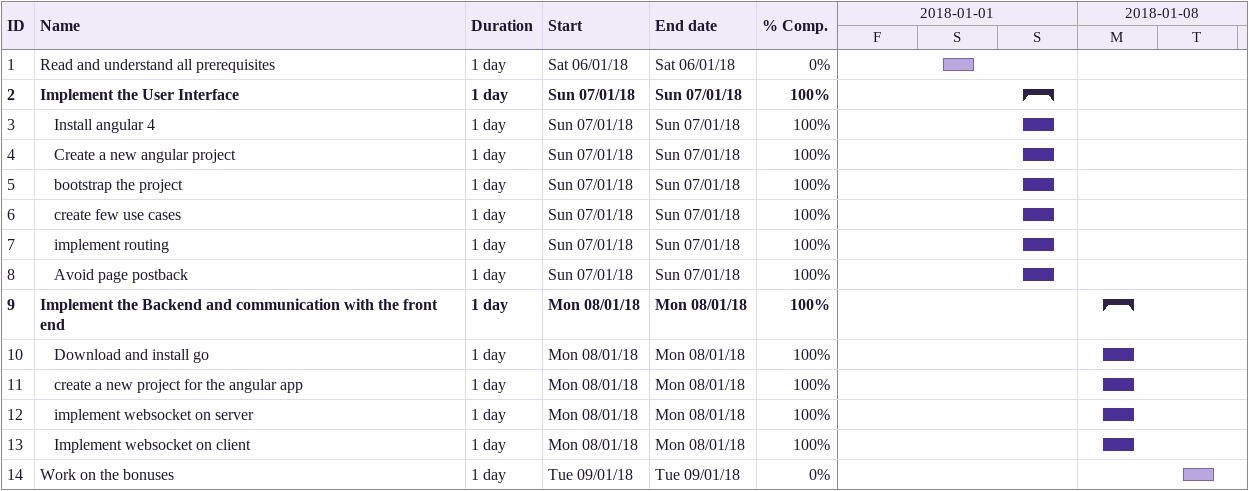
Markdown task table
| ID | Level | Task | Duration | Start | Finish | % complete |
|---|---|---|---|---|---|---|
| 1 | 1 | Read and understand all prerequisites | 1d | 2018-01-06 | 2018-01-06 | 0 |
| 2 | 1 | **Implement the User Interface** | 1d | 2018-01-07 | 2018-01-07 | 100 |
| 3 | 2 | Install angular 4 | 1d | 2018-01-07 | 2018-01-07 | 100 |
| 4 | 2 | Create a new angular project | 1d | 2018-01-07 | 2018-01-07 | 100 |
| 5 | 2 | bootstrap the project | 1d | 2018-01-07 | 2018-01-07 | 100 |
| 6 | 2 | create few use cases | 1d | 2018-01-07 | 2018-01-07 | 100 |
| 7 | 2 | implement routing | 1d | 2018-01-07 | 2018-01-07 | 100 |
| 8 | 2 | Avoid page postback | 1d | 2018-01-07 | 2018-01-07 | 100 |
| 9 | 1 | **Implement the Backend and communication with the front end** | 1d | 2018-01-08 | 2018-01-08 | 100 |
| 10 | 2 | Download and install go | 1d | 2018-01-08 | 2018-01-08 | 100 |
| 11 | 2 | create a new project for the angular app | 1d | 2018-01-08 | 2018-01-08 | 100 |
| 12 | 2 | implement websocket on server | 1d | 2018-01-08 | 2018-01-08 | 100 |
| 13 | 2 | Implement websocket on client | 1d | 2018-01-08 | 2018-01-08 | 100 |
| 14 | 1 | Work on the bonuses | 1d | 2018-01-09 | 2018-01-09 | 0 |
